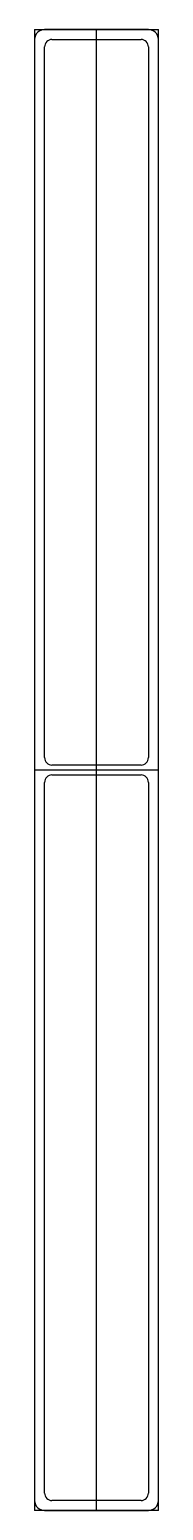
# Model space of a CAD drawing. Extents: x -12 to 12, y -300 to 0.
import ezdxf

# ---------------------------------------------------------------- set-up
doc = ezdxf.new("R2010")
doc.units = 0
doc.layers.get('0').update_dxf_attribs({"linetype": 'CONTINUOUS'})

msp = doc.modelspace()

# ---------------------------------------------------------------- linework, layer by layer
at = {"linetype": 'CONTINUOUS'}
for p, q in [((-12.5, 0), (-12.5, -300)), ((-12.5, 0), (12.5, 0)), ((10.5, 0), (-10.5, 0)), ((10.5, 0), (-10.5, 0)), ((0, -300), (0, 0)), ((12.5, -300), (12.5, 0)), ((-12.5, -2), (-12.5, -298)), ((-12.5, -2), (-12.5, -298)), ((-9, -2), (9, -2)), ((-9, -2), (9, -2)), ((12.5, -298), (12.5, -2)), ((12.5, -298), (12.5, -2)), ((-10.5, -147.5), (-10.5, -3.5)), ((-10.5, -147.5), (-10.5, -3.5)), ((10.5, -3.5), (10.5, -147.5)), ((10.5, -3.5), (10.5, -147.5)), ((12.5, -150), (-12.5, -150)), ((9, -149), (-9, -149)), ((9, -149), (-9, -149)), ((-10.5, -296.5), (-10.5, -152.5)), ((-10.5, -296.5), (-10.5, -152.5)), ((-9, -151), (9, -151)), ((-9, -151), (9, -151)), ((10.5, -152.5), (10.5, -296.5)), ((10.5, -152.5), (10.5, -296.5)), ((12.5, -300), (-12.5, -300)), ((-10.5, -300), (10.5, -300)), ((-10.5, -300), (10.5, -300)), ((9, -298), (-9, -298)), ((9, -298), (-9, -298))]:
    msp.add_line(p, q, dxfattribs=at)
for centre, radius, start, end in [((-10.5, -2), 2, 90, 180), ((-10.5, -2), 2, 90, 180), ((10.5, -2), 2, 0, 90), ((10.5, -2), 2, 0, 90), ((-9, -3.5), 1.5, 90, 180), ((-9, -3.5), 1.5, 90, 180), ((9, -3.5), 1.5, 0, 90), ((9, -3.5), 1.5, 0, 90), ((-9, -147.5), 1.5, 180, 270), ((-9, -147.5), 1.5, 180, 270), ((9, -147.5), 1.5, 270, 0), ((9, -147.5), 1.5, 270, 0), ((-9, -152.5), 1.5, 90, 180), ((-9, -152.5), 1.5, 90, 180), ((9, -152.5), 1.5, 0, 90), ((9, -152.5), 1.5, 0, 90), ((-9, -296.5), 1.5, 180, 270), ((-9, -296.5), 1.5, 180, 270), ((9, -296.5), 1.5, 270, 0), ((9, -296.5), 1.5, 270, 0), ((-10.5, -298), 2, 180, 270), ((-10.5, -298), 2, 180, 270), ((10.5, -298), 2, 270, 0), ((10.5, -298), 2, 270, 0)]:
    msp.add_arc(centre, radius, start, end, dxfattribs=at)

doc.saveas('drawing.dxf')
